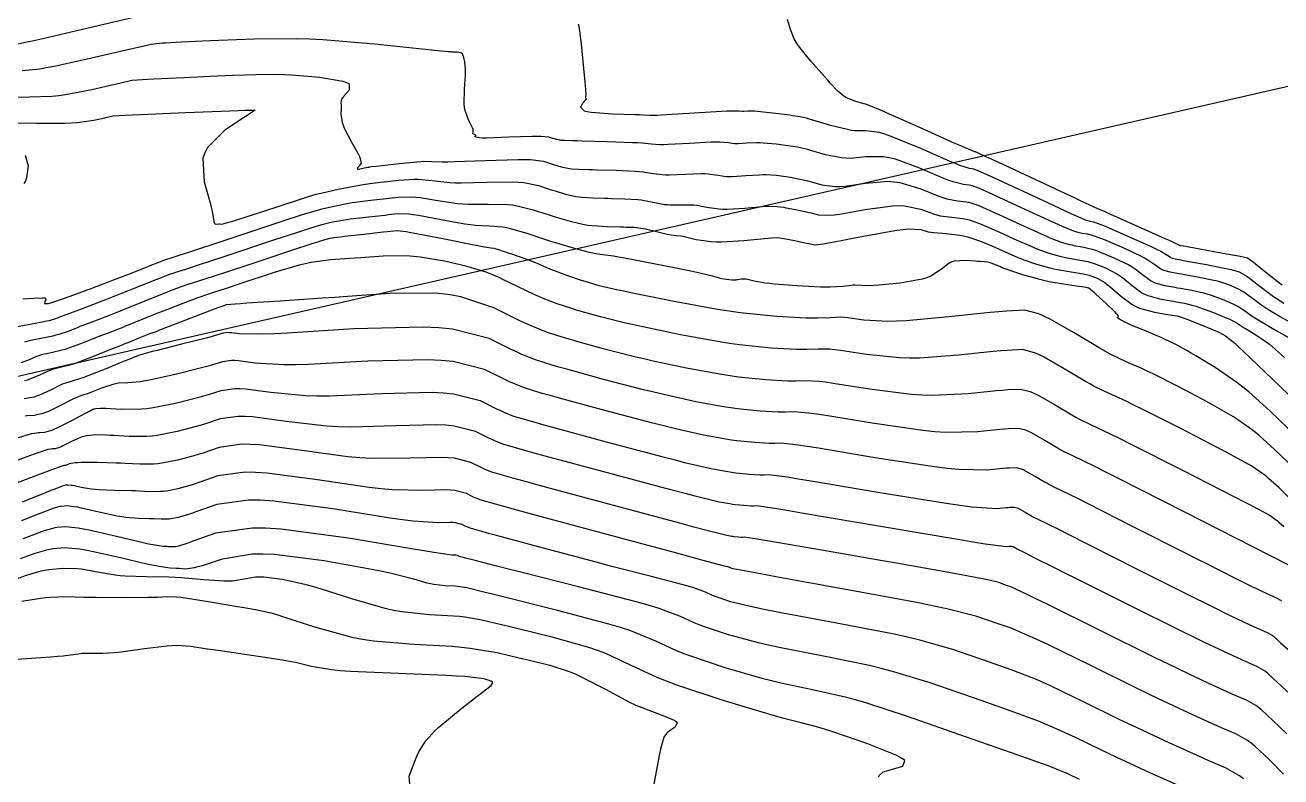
# Model space of a CAD drawing. Header units: metres. Extents: x 837476 to 838477, y 1189012 to 1191014.
# Drawn here: x 837728.9 to 837819.5, y 1190164.7 to 1190218.9 of the extents above; entities that cross this region are included whole.
import ezdxf

# ---------------------------------------------------------------- set-up
doc = ezdxf.new("R2010")
doc.units = ezdxf.units.M
doc.header["$LTSCALE"] = 0.3
for name, color, linetype in [('CORREDORVIA', 94, 'Continuous'), ('COTAS 10', 1, 'Continuous'), ('COTAS INT', 252, 'Continuous')]:
    doc.layers.add(name, color=color, linetype=linetype)

msp = doc.modelspace()

# ---------------------------------------------------------------- linework, layer by layer
at = {"layer": 'CORREDORVIA'}
msp.add_lwpolyline([(837910.676, 1191000.965), (838246.889, 1191005.3), (838347.391, 1190870.925), (838423.516, 1190628.699), (838450.215, 1190473.685), (838321.32, 1190375.615), (838242.09, 1190297.633), (838236.889, 1190068.622), (838166.593, 1189160.17), (837860.483, 1189307.124), (837593.191, 1189234.399), (837744.487, 1189686.609), (837700.859, 1189887.9), (837671.347, 1190075.087), (837676.273, 1190181.696), (837885.383, 1190229.429), (837983.184, 1190344.12), (837817.554, 1190502.187), (837798.033, 1190660.17), (837963.574, 1190795.982)], close=True, dxfattribs=at)
at = {"layer": 'COTAS 10'}
for points in [[(837727.836, 1190211.871), (837729.76, 1190211.845), (837731.785, 1190211.842), (837732.252, 1190211.86), (837732.679, 1190211.887), (837733.886, 1190212.054), (837734.671, 1190212.237), (837734.833, 1190212.274), (837734.97, 1190212.305), (837735.263, 1190212.369), (837736.148, 1190212.422), (837736.658, 1190212.446), (837737.283, 1190212.474), (837740.499, 1190212.611), (837743.681, 1190212.737), (837744.284, 1190212.758), (837744.767, 1190212.774), (837745.512, 1190212.783), (837745.151, 1190212.545), (837744.938, 1190212.405), (837744.676, 1190212.232), (837743.322, 1190211.341), (837742.077, 1190210.099), (837741.884, 1190209.706), (837741.757, 1190209.292), (837741.846, 1190207.615), (837742.266, 1190206.095), (837742.347, 1190205.779), (837742.412, 1190205.508), (837742.521, 1190204.909), (837742.562, 1190204.671), (837742.584, 1190204.628), (837742.611, 1190204.595), (837742.748, 1190204.559), (837742.904, 1190204.578), (837742.944, 1190204.581), (837742.982, 1190204.581), (837743.104, 1190204.573), (837743.627, 1190204.701), (837743.916, 1190204.789), (837744.269, 1190204.898), (837746.069, 1190205.481), (837748.631, 1190206.327), (837749.359, 1190206.567), (837749.912, 1190206.719), (837750.131, 1190206.771), (837750.379, 1190206.829), (837751.511, 1190207.075), (837752.661, 1190207.307), (837752.92, 1190207.355), (837753.152, 1190207.397), (837753.776, 1190207.491), (837754.373, 1190207.557), (837754.589, 1190207.581), (837754.827, 1190207.608), (837755.87, 1190207.726), (837756.988, 1190207.8), (837757.274, 1190207.799), (837757.55, 1190207.789), (837758.461, 1190207.677), (837759.552, 1190207.557), (837759.942, 1190207.542), (837760.369, 1190207.536), (837762.23, 1190207.581), (837764.081, 1190207.606), (837764.503, 1190207.587), (837764.885, 1190207.556), (837765.938, 1190207.352), (837766.722, 1190207.089), (837766.936, 1190207.021), (837767.147, 1190206.956), (837767.896, 1190206.736), (837768.646, 1190206.568), (837768.858, 1190206.534), (837769.072, 1190206.506), (837769.862, 1190206.451), (837770.705, 1190206.431), (837770.952, 1190206.425), (837771.206, 1190206.418), (837772.171, 1190206.391), (837773.113, 1190206.333), (837773.352, 1190206.307), (837773.581, 1190206.276), (837774.33, 1190206.126), (837775.032, 1190205.991), (837775.232, 1190205.97), (837775.435, 1190205.956), (837776.186, 1190205.963), (837776.944, 1190205.967), (837777.151, 1190205.951), (837777.356, 1190205.928), (837778.085, 1190205.783), (837778.942, 1190205.656), (837779.227, 1190205.645), (837779.533, 1190205.644), (837780.814, 1190205.724), (837782.034, 1190205.831), (837782.302, 1190205.848), (837782.54, 1190205.858), (837783.148, 1190205.845), (837783.62, 1190205.775), (837783.772, 1190205.749), (837783.934, 1190205.721), (837784.593, 1190205.595), (837785.263, 1190205.452), (837785.431, 1190205.413), (837785.591, 1190205.374), (837786.105, 1190205.236), (837786.908, 1190205.211), (837787.25, 1190205.243), (837787.645, 1190205.294), (837789.502, 1190205.618), (837791.453, 1190205.887), (837791.906, 1190205.902), (837792.321, 1190205.892), (837793.505, 1190205.64), (837794.419, 1190205.296), (837794.663, 1190205.228), (837794.904, 1190205.171), (837795.742, 1190205.063), (837796.544, 1190204.974), (837796.762, 1190204.931), (837796.978, 1190204.878), (837797.742, 1190204.618), (837798.579, 1190204.256), (837798.841, 1190204.14), (837799.116, 1190204.016), (837800.22, 1190203.509), (837801.329, 1190203.014), (837801.607, 1190202.898), (837801.874, 1190202.79), (837802.733, 1190202.478), (837803.514, 1190202.254), (837803.731, 1190202.202), (837803.949, 1190202.155), (837804.735, 1190202.021), (837805.535, 1190201.863), (837805.761, 1190201.8), (837805.988, 1190201.729), (837806.822, 1190201.406), (837807.629, 1190200.983), (837807.838, 1190200.849), (837808.042, 1190200.709), (837808.728, 1190200.143), (837809.427, 1190199.621), (837809.639, 1190199.509), (837809.858, 1190199.411), (837810.716, 1190199.172), (837811.545, 1190199.035), (837811.746, 1190199.001), (837811.935, 1190198.969), (837812.515, 1190198.867), (837813.14, 1190198.706), (837813.357, 1190198.637), (837813.594, 1190198.557), (837814.612, 1190198.18), (837815.569, 1190197.79), (837815.768, 1190197.703), (837815.939, 1190197.624), (837816.317, 1190197.412), (837816.629, 1190197.198), (837816.758, 1190197.117), (837816.905, 1190197.027), (837817.589, 1190196.626), (837818.405, 1190196.087), (837818.635, 1190195.91), (837818.867, 1190195.722), (837819.722, 1190194.944)], [(837728.898, 1190193.287), (837729.105, 1190193.338), (837729.306, 1190193.398), (837729.991, 1190193.689), (837730.628, 1190193.992), (837730.8, 1190194.058), (837730.97, 1190194.118), (837731.565, 1190194.27), (837732.265, 1190194.448), (837732.501, 1190194.524), (837732.754, 1190194.611), (837733.821, 1190195.021), (837734.837, 1190195.435), (837735.059, 1190195.524), (837735.255, 1190195.603), (837735.751, 1190195.795), (837736.148, 1190195.947), (837736.283, 1190196), (837736.429, 1190196.058), (837737.046, 1190196.308), (837738.008, 1190196.69), (837738.371, 1190196.831), (837738.777, 1190196.989), (837740.593, 1190197.685), (837742.276, 1190198.326), (837742.598, 1190198.449), (837742.857, 1190198.548), (837743.273, 1190198.706), (837743.285, 1190198.71), (837743.29, 1190198.711), (837743.295, 1190198.713), (837743.321, 1190198.721), (837743.441, 1190198.761), (837744.074, 1190198.817), (837744.45, 1190198.845), (837744.914, 1190198.878), (837747.314, 1190199.042), (837750.383, 1190199.249), (837751.268, 1190199.309), (837752.169, 1190199.37), (837755.552, 1190199.6), (837758.768, 1190199.583), (837759.565, 1190199.487), (837760.32, 1190199.353), (837762.707, 1190198.541), (837764.578, 1190197.624), (837765.008, 1190197.423), (837765.4, 1190197.246), (837766.499, 1190196.796), (837767.633, 1190196.435), (837768.047, 1190196.312), (837768.505, 1190196.18), (837770.52, 1190195.623), (837772.87, 1190195.023), (837773.539, 1190194.865), (837774.216, 1190194.709), (837776.728, 1190194.173), (837779.146, 1190193.733), (837779.764, 1190193.639), (837780.361, 1190193.557), (837782.33, 1190193.357), (837783.884, 1190193.272), (837784.218, 1190193.262), (837784.51, 1190193.257), (837785.219, 1190193.289), (837786.187, 1190193.239), (837786.643, 1190193.182), (837787.181, 1190193.107), (837789.8, 1190192.684), (837792.808, 1190192.301), (837793.59, 1190192.251), (837794.35, 1190192.227), (837796.912, 1190192.342), (837798.962, 1190192.56), (837799.4, 1190192.601), (837799.781, 1190192.632), (837800.687, 1190192.674), (837801.391, 1190192.492), (837801.645, 1190192.383), (837801.924, 1190192.249), (837803.144, 1190191.55), (837804.385, 1190190.803), (837804.677, 1190190.638), (837804.947, 1190190.491), (837805.737, 1190190.112), (837807.147, 1190189.448), (837807.807, 1190189.122), (837808.585, 1190188.733), (837812.371, 1190186.816), (837816.108, 1190184.902), (837816.855, 1190184.516), (837817.478, 1190184.192), (837818.687, 1190183.542), (837819.077, 1190183.275), (837819.184, 1190183.193), (837819.289, 1190183.107), (837819.665, 1190182.766)], [(837819.878, 1190167.806), (837818.884, 1190168.76), (837818.059, 1190169.535), (837817.847, 1190169.705), (837817.643, 1190169.855), (837816.97, 1190170.239), (837816.175, 1190170.579), (837815.895, 1190170.702), (837815.59, 1190170.839), (837814.269, 1190171.436), (837812.154, 1190172.441), (837811.347, 1190172.833), (837810.444, 1190173.275), (837806.385, 1190175.285), (837802.556, 1190177.182), (837801.798, 1190177.554), (837801.172, 1190177.859), (837800.002, 1190178.403), (837799.676, 1190178.517), (837799.118, 1190178.712), (837798.336, 1190178.904), (837797.978, 1190178.979), (837797.557, 1190179.062), (837795.523, 1190179.44), (837792.678, 1190179.946), (837791.745, 1190180.109), (837790.75, 1190180.283), (837786.636, 1190180.996), (837782.986, 1190181.622), (837782.283, 1190181.74), (837781.715, 1190181.835), (837780.777, 1190181.979), (837780.672, 1190181.975), (837780.628, 1190181.975), (837780.578, 1190181.977), (837780.347, 1190181.989), (837780.054, 1190182.019), (837779.965, 1190182.031), (837779.873, 1190182.045), (837779.513, 1190182.111), (837777.978, 1190182.504), (837777.146, 1190182.724), (837776.137, 1190182.993), (837771.02, 1190184.368), (837765.913, 1190185.75), (837764.909, 1190186.025), (837764.083, 1190186.251), (837762.584, 1190186.678), (837762.147, 1190186.857), (837761.991, 1190186.927), (837761.82, 1190187.007), (837761.076, 1190187.372), (837759.888, 1190187.678), (837759.437, 1190187.721), (837758.932, 1190187.746), (837756.67, 1190187.686), (837753.889, 1190187.662), (837753.058, 1190187.709), (837752.2, 1190187.78), (837748.882, 1190188.233), (837745.842, 1190188.638), (837745.161, 1190188.678), (837744.549, 1190188.687), (837742.915, 1190188.461), (837741.737, 1190188.06), (837741.412, 1190187.959), (837741.087, 1190187.861), (837739.918, 1190187.544), (837738.793, 1190187.324), (837738.495, 1190187.287), (837738.204, 1190187.261), (837737.204, 1190187.257), (837736.152, 1190187.313), (837735.828, 1190187.326), (837735.49, 1190187.337), (837734.151, 1190187.367), (837732.968, 1190187.367), (837732.729, 1190187.36), (837732.527, 1190187.349), (837732.117, 1190187.283), (837731.978, 1190187.213), (837731.948, 1190187.199), (837731.921, 1190187.188), (837731.853, 1190187.169), (837731.807, 1190187.165), (837731.794, 1190187.163), (837731.731, 1190187.154), (837730.796, 1190186.813), (837730.224, 1190186.602), (837729.516, 1190186.339), (837725.831, 1190184.968)], [(837790.465, 1190164.695), (837790.512, 1190164.797), (837790.564, 1190164.884), (837790.782, 1190165.064), (837791.149, 1190165.175), (837791.295, 1190165.218), (837791.459, 1190165.267), (837792.212, 1190165.489), (837792.345, 1190165.896), (837792.119, 1190166.061), (837791.779, 1190166.249), (837789.602, 1190167.12), (837787.101, 1190167.967), (837786.558, 1190168.141), (837786.078, 1190168.288), (837784.884, 1190168.6), (837783.539, 1190168.935), (837782.965, 1190169.098), (837782.303, 1190169.29), (837779.184, 1190170.236), (837775.924, 1190171.32), (837775.174, 1190171.6), (837774.489, 1190171.87), (837772.567, 1190172.772), (837770.797, 1190173.592), (837770.207, 1190173.811), (837769.576, 1190174.026), (837766.937, 1190174.776), (837764.383, 1190175.408), (837763.804, 1190175.549), (837763.282, 1190175.676), (837761.86, 1190176.012), (837760.639, 1190176.216), (837760.243, 1190176.26), (837759.821, 1190176.299), (837758.09, 1190176.393), (837756.09, 1190176.603), (837755.499, 1190176.714), (837754.891, 1190176.849), (837752.562, 1190177.528), (837750.304, 1190178.247), (837749.741, 1190178.407), (837749.205, 1190178.551), (837747.494, 1190178.928), (837746.135, 1190179.097), (837745.821, 1190179.109), (837745.533, 1190179.107), (837744.72, 1190178.973), (837743.888, 1190178.822), (837743.589, 1190178.809), (837743.26, 1190178.808), (837741.824, 1190178.908), (837740.195, 1190179.052), (837739.744, 1190179.079), (837739.294, 1190179.1), (837737.667, 1190179.131), (837736.159, 1190179.176), (837735.782, 1190179.206), (837735.424, 1190179.244), (837734.279, 1190179.446), (837733.254, 1190179.644), (837732.971, 1190179.679), (837732.69, 1190179.707), (837731.676, 1190179.736), (837730.653, 1190179.643), (837730.365, 1190179.593), (837730.076, 1190179.532), (837729.012, 1190179.227), (837727.958, 1190178.85)]]:
    msp.add_lwpolyline(points, dxfattribs=at)
at = {"layer": 'COTAS INT'}
for points in [[(837728.197, 1190217.512), (837729.056, 1190217.697), (837729.569, 1190217.814), (837730.201, 1190217.96), (837733.478, 1190218.725), (837736.782, 1190219.499)], [(837819.548, 1190200.154), (837819.375, 1190200.291), (837818.5, 1190200.988), (837817.626, 1190201.683), (837817.455, 1190201.817), (837817.313, 1190201.927), (837817.056, 1190202.114), (837816.645, 1190202.198), (837816.407, 1190202.244), (837816.116, 1190202.298), (837814.615, 1190202.574), (837813.121, 1190202.846), (837812.834, 1190202.898), (837812.602, 1190202.94), (837812.221, 1190203.009), (837812.199, 1190203.015), (837812.193, 1190203.018), (837812.188, 1190203.021), (837812.17, 1190203.034), (837811.712, 1190203.245), (837811.429, 1190203.372), (837811.079, 1190203.529), (837809.251, 1190204.346), (837807.424, 1190205.16), (837807.075, 1190205.315), (837806.793, 1190205.44), (837806.342, 1190205.639), (837806.333, 1190205.641), (837806.331, 1190205.641), (837806.328, 1190205.642), (837806.32, 1190205.644), (837805.642, 1190205.959), (837805.217, 1190206.156), (837804.69, 1190206.402), (837799.168, 1190208.972), (837798.637, 1190209.219), (837798.208, 1190209.419), (837797.504, 1190209.745), (837797.462, 1190209.759), (837797.45, 1190209.762), (837797.439, 1190209.765), (837797.395, 1190209.769), (837796.767, 1190210.036), (837796.386, 1190210.203), (837795.916, 1190210.411), (837793.473, 1190211.501), (837791.029, 1190212.588), (837790.559, 1190212.795), (837790.178, 1190212.961), (837789.549, 1190213.218), (837789.4, 1190213.245), (837789.322, 1190213.264), (837789.228, 1190213.289), (837788.757, 1190213.424), (837788.216, 1190213.641), (837788.079, 1190213.717), (837787.946, 1190213.8), (837787.512, 1190214.161), (837786.973, 1190214.737), (837786.775, 1190214.957), (837786.555, 1190215.203), (837785.587, 1190216.307), (837784.688, 1190217.432), (837784.512, 1190217.691), (837784.368, 1190217.928), (837784.114, 1190218.592), (837783.893, 1190219.321)], [(837768.791, 1190219.001), (837768.847, 1190218.835), (837768.928, 1190218.33), (837768.958, 1190218.079), (837768.992, 1190217.78), (837769.141, 1190216.3), (837769.276, 1190214.832), (837769.301, 1190214.54), (837769.32, 1190214.299), (837769.344, 1190213.843), (837769.338, 1190213.732), (837769.339, 1190213.708), (837769.34, 1190213.687), (837769.353, 1190213.637), (837769.367, 1190213.61), (837769.371, 1190213.6), (837769.372, 1190213.588), (837769.371, 1190213.582), (837769.371, 1190213.581), (837769.372, 1190213.58), (837769.377, 1190213.577), (837769.368, 1190213.561), (837769.359, 1190213.551), (837769.348, 1190213.54), (837769.285, 1190213.478), (837769.188, 1190213.357), (837769.155, 1190213.308), (837769.12, 1190213.251), (837768.972, 1190212.989), (837769.227, 1190212.73), (837769.446, 1190212.676), (837769.729, 1190212.63), (837771.287, 1190212.524), (837772.899, 1190212.473), (837773.216, 1190212.461), (837773.477, 1190212.45), (837773.951, 1190212.416), (837774.509, 1190212.425), (837774.822, 1190212.441), (837775.205, 1190212.462), (837777.16, 1190212.588), (837779.125, 1190212.71), (837779.514, 1190212.73), (837779.835, 1190212.744), (837780.433, 1190212.742), (837780.62, 1190212.714), (837780.682, 1190212.711), (837780.749, 1190212.711), (837781.03, 1190212.729), (837781.524, 1190212.724), (837781.726, 1190212.709), (837781.956, 1190212.689), (837783.023, 1190212.569), (837784.059, 1190212.436), (837784.27, 1190212.408), (837784.448, 1190212.384), (837784.818, 1190212.328), (837785.233, 1190212.218), (837785.439, 1190212.159), (837785.685, 1190212.088), (837786.904, 1190211.729), (837788.208, 1190211.4), (837788.507, 1190211.347), (837788.779, 1190211.311), (837789.537, 1190211.318), (837790.497, 1190211.192), (837790.896, 1190211.072), (837791.352, 1190210.914), (837793.481, 1190210.036), (837795.542, 1190209.133), (837795.955, 1190208.959), (837796.301, 1190208.82), (837796.982, 1190208.593), (837797.215, 1190208.567), (837797.278, 1190208.554), (837797.341, 1190208.539), (837797.563, 1190208.463), (837798.3, 1190208.128), (837798.688, 1190207.949), (837799.155, 1190207.733), (837801.504, 1190206.641), (837803.85, 1190205.555), (837804.315, 1190205.342), (837804.7, 1190205.167), (837805.423, 1190204.853), (837805.625, 1190204.795), (837805.681, 1190204.781), (837805.737, 1190204.769), (837805.94, 1190204.735), (837806.479, 1190204.546), (837806.746, 1190204.436), (837807.065, 1190204.302), (837808.644, 1190203.611), (837810.217, 1190202.893), (837810.532, 1190202.741), (837810.795, 1190202.611), (837811.309, 1190202.311), (837811.497, 1190202.171), (837811.554, 1190202.141), (837811.613, 1190202.114), (837811.844, 1190202.05), (837812.338, 1190201.964), (837812.562, 1190201.924), (837812.825, 1190201.877), (837814.09, 1190201.647), (837815.372, 1190201.4), (837815.645, 1190201.342), (837815.882, 1190201.288), (837816.445, 1190201.13), (837816.877, 1190200.893), (837817.033, 1190200.789), (837817.205, 1190200.668), (837817.954, 1190200.094), (837818.737, 1190199.49), (837818.929, 1190199.35), (837819.11, 1190199.222), (837819.678, 1190198.858)], [(837820.195, 1190197.449), (837819.401, 1190197.873), (837818.53, 1190198.401), (837818.31, 1190198.545), (837818.098, 1190198.689), (837817.409, 1190199.2), (837816.783, 1190199.653), (837816.611, 1190199.76), (837816.441, 1190199.859), (837815.834, 1190200.147), (837815.12, 1190200.378), (837814.882, 1190200.44), (837814.628, 1190200.502), (837813.565, 1190200.72), (837812.528, 1190200.907), (837812.29, 1190200.95), (837812.074, 1190200.988), (837811.468, 1190201.091), (837811.028, 1190201.213), (837810.916, 1190201.264), (837810.807, 1190201.321), (837810.449, 1190201.588), (837809.877, 1190201.977), (837809.634, 1190202.111), (837809.354, 1190202.256), (837808.036, 1190202.876), (837806.706, 1190203.445), (837806.418, 1190203.558), (837806.164, 1190203.651), (837805.539, 1190203.83), (837805.141, 1190203.898), (837805.031, 1190203.922), (837804.921, 1190203.948), (837804.526, 1190204.061), (837803.758, 1190204.375), (837803.412, 1190204.527), (837803.009, 1190204.708), (837801.076, 1190205.597), (837799.142, 1190206.494), (837798.739, 1190206.68), (837798.393, 1190206.838), (837797.623, 1190207.182), (837797.22, 1190207.319), (837797.106, 1190207.346), (837796.991, 1190207.37), (837796.569, 1190207.416), (837795.835, 1190207.603), (837795.525, 1190207.716), (837795.168, 1190207.854), (837793.489, 1190208.57), (837791.675, 1190209.24), (837791.233, 1190209.349), (837790.816, 1190209.424), (837789.526, 1190209.418), (837788.401, 1190209.305), (837788.088, 1190209.313), (837787.774, 1190209.337), (837786.638, 1190209.565), (837785.654, 1190209.85), (837785.436, 1190209.91), (837785.243, 1190209.962), (837784.743, 1190210.084), (837784.277, 1190210.163), (837784.104, 1190210.189), (837783.913, 1190210.216), (837783.065, 1190210.327), (837782.151, 1190210.412), (837781.918, 1190210.422), (837781.694, 1190210.426), (837780.958, 1190210.394), (837780.344, 1190210.355), (837780.197, 1190210.356), (837780.061, 1190210.361), (837779.65, 1190210.422), (837779.009, 1190210.472), (837778.726, 1190210.47), (837778.398, 1190210.462), (837776.835, 1190210.379), (837775.281, 1190210.294), (837774.959, 1190210.284), (837774.683, 1190210.28), (837774.077, 1190210.319), (837773.407, 1190210.395), (837773.09, 1190210.414), (837772.717, 1190210.434), (837770.897, 1190210.499), (837769.091, 1190210.551), (837768.727, 1190210.561), (837768.421, 1190210.569), (837767.807, 1190210.586), (837767.58, 1190210.602), (837767.519, 1190210.61), (837767.458, 1190210.619), (837767.243, 1190210.668), (837767.028, 1190210.731), (837766.967, 1190210.749), (837766.906, 1190210.769), (837766.681, 1190210.844), (837766.1, 1190210.89), (837765.815, 1190210.89), (837765.475, 1190210.886), (837763.799, 1190210.825), (837762.191, 1190210.772), (837761.894, 1190210.771), (837761.662, 1190210.777), (837761.362, 1190210.849), (837761.431, 1190210.946), (837761.432, 1190210.967), (837761.425, 1190210.985), (837761.335, 1190211.031), (837761.235, 1190211.079), (837761.221, 1190211.098), (837761.213, 1190211.12), (837761.236, 1190211.222), (837761.222, 1190211.427), (837761.191, 1190211.513), (837761.149, 1190211.613), (837760.899, 1190212.08), (837760.657, 1190212.755), (837760.62, 1190212.985), (837760.597, 1190213.234), (837760.619, 1190214.289), (837760.686, 1190215.31), (837760.691, 1190215.537), (837760.69, 1190215.74), (837760.637, 1190216.272), (837760.553, 1190216.588), (837760.533, 1190216.654), (837760.515, 1190216.71), (837760.46, 1190216.839), (837760.395, 1190216.898), (837760.369, 1190216.911), (837760.341, 1190216.922), (837760.212, 1190216.951), (837760.069, 1190216.966), (837759.995, 1190216.97), (837759.872, 1190216.97), (837759.731, 1190216.971), (837759.684, 1190216.973), (837759.633, 1190216.976), (837759.42, 1190216.996), (837758.463, 1190217.096), (837757.312, 1190217.215), (837754.114, 1190217.546), (837750.401, 1190217.848), (837749.446, 1190217.895), (837748.523, 1190217.926), (837745.451, 1190217.906), (837742.899, 1190217.796), (837742.304, 1190217.771), (837741.756, 1190217.748), (837740.18, 1190217.681), (837739.08, 1190217.624), (837738.833, 1190217.605), (837738.611, 1190217.587), (837738.017, 1190217.51), (837737.08, 1190217.306), (837736.641, 1190217.206), (837736.125, 1190217.087), (837733.614, 1190216.501), (837731.027, 1190215.936), (837730.463, 1190215.829), (837729.966, 1190215.745), (837728.718, 1190215.623)], [(837727.826, 1190213.727), (837729.239, 1190213.734), (837730.875, 1190213.793), (837731.358, 1190213.845), (837731.853, 1190213.911), (837733.75, 1190214.277), (837735.398, 1190214.662), (837735.737, 1190214.74), (837736.025, 1190214.806), (837736.64, 1190214.94), (837737.385, 1190215.004), (837737.755, 1190215.026), (837738.195, 1190215.049), (837740.376, 1190215.148), (837742.781, 1190215.247), (837743.362, 1190215.272), (837743.907, 1190215.294), (837745.571, 1190215.365), (837747.145, 1190215.371), (837747.634, 1190215.352), (837748.145, 1190215.325), (837750.181, 1190215.155), (837751.835, 1190214.874), (837752.105, 1190214.777), (837752.293, 1190214.671), (837752.297, 1190214.219), (837751.881, 1190213.774), (837751.806, 1190213.672), (837751.748, 1190213.58), (837751.683, 1190213.328), (837751.712, 1190213.083), (837751.714, 1190212.996), (837751.714, 1190212.901), (837751.689, 1190212.489), (837751.779, 1190211.904), (837751.851, 1190211.7), (837751.943, 1190211.478), (837752.445, 1190210.524), (837752.94, 1190209.632), (837753.028, 1190209.45), (837753.094, 1190209.295), (837753.157, 1190208.966), (837753.069, 1190208.824), (837753.041, 1190208.786), (837753.012, 1190208.75), (837752.892, 1190208.624), (837752.873, 1190208.545), (837752.907, 1190208.538), (837752.959, 1190208.538), (837753.288, 1190208.588), (837753.652, 1190208.664), (837753.726, 1190208.679), (837753.788, 1190208.691), (837753.913, 1190208.713), (837754.248, 1190208.751), (837754.68, 1190208.8), (837755.905, 1190208.939), (837757.18, 1190209.065), (837757.45, 1190209.083), (837757.683, 1190209.095), (837758.224, 1190209.078), (837759.009, 1190209.053), (837759.396, 1190209.059), (837759.857, 1190209.071), (837762.134, 1190209.162), (837764.452, 1190209.231), (837764.939, 1190209.228), (837765.358, 1190209.217), (837766.309, 1190209.098), (837766.814, 1190208.929), (837766.951, 1190208.885), (837767.087, 1190208.843), (837767.569, 1190208.702), (837768.052, 1190208.594), (837768.188, 1190208.572), (837768.326, 1190208.554), (837768.835, 1190208.519), (837769.563, 1190208.5), (837769.84, 1190208.493), (837770.149, 1190208.484), (837771.534, 1190208.445), (837772.915, 1190208.383), (837773.221, 1190208.361), (837773.494, 1190208.335), (837774.203, 1190208.222), (837774.858, 1190208.136), (837775.096, 1190208.127), (837775.358, 1190208.125), (837776.511, 1190208.171), (837777.671, 1190208.215), (837777.938, 1190208.211), (837778.182, 1190208.2), (837778.868, 1190208.102), (837779.501, 1190208.009), (837779.712, 1190208), (837779.939, 1190207.999), (837780.886, 1190208.059), (837781.864, 1190208.129), (837782.11, 1190208.135), (837782.345, 1190208.135), (837783.106, 1190208.086), (837783.766, 1190207.995), (837783.938, 1190207.969), (837784.105, 1190207.942), (837784.668, 1190207.839), (837785.253, 1190207.707), (837785.434, 1190207.662), (837785.622, 1190207.612), (837786.371, 1190207.4), (837787.341, 1190207.274), (837787.669, 1190207.278), (837788.023, 1190207.299), (837789.514, 1190207.518), (837791.134, 1190207.655), (837791.569, 1190207.625), (837791.998, 1190207.566), (837793.497, 1190207.105), (837794.793, 1190206.575), (837795.094, 1190206.472), (837795.37, 1190206.387), (837796.156, 1190206.239), (837796.768, 1190206.172), (837796.934, 1190206.138), (837797.099, 1190206.098), (837797.682, 1190205.9), (837798.486, 1190205.547), (837798.79, 1190205.41), (837799.129, 1190205.255), (837800.648, 1190204.553), (837802.169, 1190203.861), (837802.51, 1190203.712), (837802.816, 1190203.583), (837803.63, 1190203.27), (837804.218, 1190203.101), (837804.381, 1190203.062), (837804.545, 1190203.026), (837805.137, 1190202.925), (837805.85, 1190202.757), (837806.089, 1190202.679), (837806.347, 1190202.587), (837807.429, 1190202.141), (837808.491, 1190201.619), (837808.736, 1190201.48), (837808.96, 1190201.343), (837809.589, 1190200.866), (837810.117, 1190200.471), (837810.277, 1190200.386), (837810.443, 1190200.312), (837811.092, 1190200.131), (837811.809, 1190200.011), (837812.018, 1190199.975), (837812.232, 1190199.938), (837813.04, 1190199.794), (837813.884, 1190199.604), (837814.12, 1190199.539), (837814.357, 1190199.468), (837815.223, 1190199.163), (837816.005, 1190198.824), (837816.19, 1190198.731), (837816.361, 1190198.638), (837816.863, 1190198.306), (837817.46, 1190197.888), (837817.691, 1190197.741), (837817.95, 1190197.581), (837819.123, 1190196.888), (837820.225, 1190196.261)], [(837728.928, 1190209.538), (837729.163, 1190208.764), (837729.041, 1190207.901), (837728.952, 1190207.695), (837728.839, 1190207.504)], [(837728.76, 1190199.177), (837729.538, 1190199.223), (837730.162, 1190199.253), (837730.275, 1190199.249), (837730.361, 1190199.239), (837730.455, 1190199.159), (837730.389, 1190199.04), (837730.376, 1190199.006), (837730.364, 1190198.972), (837730.336, 1190198.843), (837730.61, 1190198.842), (837730.788, 1190198.889), (837731.011, 1190198.955), (837732.186, 1190199.364), (837733.404, 1190199.815), (837733.654, 1190199.908), (837733.867, 1190199.988), (837734.319, 1190200.161), (837734.752, 1190200.332), (837734.953, 1190200.41), (837735.189, 1190200.501), (837736.333, 1190200.943), (837737.494, 1190201.392), (837737.74, 1190201.488), (837737.954, 1190201.572), (837738.456, 1190201.773), (837738.708, 1190201.876), (837738.763, 1190201.898), (837738.813, 1190201.917), (837738.942, 1190201.962), (837739.684, 1190202.205), (837740.12, 1190202.348), (837740.655, 1190202.525), (837743.421, 1190203.437), (837747.538, 1190204.796), (837748.926, 1190205.254), (837749.834, 1190205.531), (837750.091, 1190205.601), (837750.35, 1190205.669), (837751.303, 1190205.89), (837752.251, 1190206.072), (837752.505, 1190206.114), (837752.757, 1190206.154), (837753.638, 1190206.269), (837754.498, 1190206.363), (837754.736, 1190206.389), (837754.974, 1190206.416), (837755.834, 1190206.513), (837756.796, 1190206.536), (837757.099, 1190206.516), (837757.417, 1190206.484), (837758.697, 1190206.275), (837760.095, 1190206.06), (837760.487, 1190206.025), (837760.882, 1190206.001), (837762.325, 1190206), (837763.71, 1190205.981), (837764.067, 1190205.945), (837764.412, 1190205.895), (837765.566, 1190205.606), (837766.631, 1190205.249), (837766.92, 1190205.157), (837767.206, 1190205.068), (837768.222, 1190204.771), (837769.239, 1190204.542), (837769.527, 1190204.496), (837769.818, 1190204.458), (837770.89, 1190204.384), (837771.847, 1190204.362), (837772.065, 1190204.357), (837772.263, 1190204.352), (837772.807, 1190204.337), (837773.311, 1190204.283), (837773.483, 1190204.253), (837773.668, 1190204.216), (837774.456, 1190204.029), (837775.207, 1190203.847), (837775.369, 1190203.813), (837775.511, 1190203.787), (837775.861, 1190203.754), (837776.217, 1190203.719), (837776.363, 1190203.691), (837776.53, 1190203.656), (837777.303, 1190203.463), (837778.382, 1190203.304), (837778.742, 1190203.289), (837779.128, 1190203.288), (837780.742, 1190203.389), (837782.204, 1190203.534), (837782.494, 1190203.56), (837782.735, 1190203.581), (837783.19, 1190203.603), (837783.474, 1190203.555), (837783.606, 1190203.53), (837783.762, 1190203.5), (837784.518, 1190203.35), (837785.274, 1190203.197), (837785.429, 1190203.164), (837785.56, 1190203.136), (837785.839, 1190203.071), (837786.475, 1190203.148), (837786.832, 1190203.209), (837787.267, 1190203.288), (837789.491, 1190203.718), (837791.772, 1190204.119), (837792.243, 1190204.179), (837792.644, 1190204.218), (837793.514, 1190204.175), (837794.045, 1190204.017), (837794.233, 1190203.984), (837794.438, 1190203.955), (837795.329, 1190203.886), (837796.321, 1190203.777), (837796.59, 1190203.723), (837796.857, 1190203.658), (837797.801, 1190203.337), (837798.672, 1190202.966), (837798.892, 1190202.87), (837799.103, 1190202.777), (837799.792, 1190202.465), (837800.488, 1190202.167), (837800.705, 1190202.083), (837800.932, 1190201.998), (837801.837, 1190201.687), (837802.811, 1190201.407), (837803.082, 1190201.342), (837803.352, 1190201.283), (837804.334, 1190201.116), (837805.221, 1190200.968), (837805.432, 1190200.921), (837805.629, 1190200.872), (837806.215, 1190200.671), (837806.766, 1190200.346), (837806.941, 1190200.219), (837807.125, 1190200.075), (837807.868, 1190199.42), (837808.737, 1190198.771), (837809, 1190198.632), (837809.273, 1190198.51), (837810.34, 1190198.213), (837811.281, 1190198.059), (837811.475, 1190198.027), (837811.639, 1190198), (837811.989, 1190197.94), (837812.333, 1190197.833), (837812.492, 1190197.776), (837812.68, 1190197.707), (837813.59, 1190197.357), (837814.542, 1190196.968), (837814.756, 1190196.874), (837814.949, 1190196.786), (837815.464, 1190196.518), (837816.129, 1190195.974), (837816.416, 1190195.712), (837816.747, 1190195.402), (837818.316, 1190193.883), (837819.985, 1190192.291)], [(837819.988, 1190189.83), (837818.653, 1190191.104), (837817.146, 1190192.474), (837816.722, 1190192.819), (837816.295, 1190193.15), (837814.727, 1190194.222), (837813.317, 1190195.074), (837812.99, 1190195.266), (837812.69, 1190195.44), (837811.834, 1190195.909), (837811.078, 1190196.272), (837810.841, 1190196.379), (837810.592, 1190196.488), (837809.592, 1190196.907), (837808.675, 1190197.288), (837808.478, 1190197.375), (837808.305, 1190197.453), (837807.888, 1190197.667), (837807.711, 1190197.792), (837807.69, 1190197.814), (837807.68, 1190197.831), (837807.746, 1190197.848), (837807.697, 1190197.989), (837807.615, 1190198.085), (837807.503, 1190198.205), (837806.854, 1190198.842), (837806.15, 1190199.495), (837806.005, 1190199.624), (837805.88, 1190199.732), (837805.608, 1190199.936), (837805.27, 1190200.014), (837805.104, 1190200.043), (837804.906, 1190200.074), (837803.932, 1190200.211), (837802.756, 1190200.411), (837802.432, 1190200.482), (837802.107, 1190200.56), (837800.94, 1190200.895), (837799.99, 1190201.206), (837799.802, 1190201.268), (837799.648, 1190201.32), (837799.364, 1190201.421), (837799.239, 1190201.475), (837799.185, 1190201.498), (837799.123, 1190201.525), (837798.828, 1190201.649), (837798.503, 1190201.768), (837798.421, 1190201.791), (837798.342, 1190201.81), (837798.09, 1190201.844), (837797.738, 1190201.863), (837797.597, 1190201.873), (837797.437, 1190201.885), (837796.704, 1190201.945), (837795.921, 1190201.892), (837795.729, 1190201.833), (837795.548, 1190201.754), (837794.988, 1190201.309), (837794.235, 1190200.809), (837793.933, 1190200.696), (837793.591, 1190200.593), (837792.018, 1190200.313), (837790.469, 1190200.157), (837790.141, 1190200.133), (837789.858, 1190200.117), (837789.2, 1190200.128), (837788.773, 1190200.158), (837788.634, 1190200.155), (837788.487, 1190200.147), (837787.884, 1190200.075), (837786.978, 1190200.016), (837786.64, 1190200.016), (837786.264, 1190200.023), (837784.593, 1190200.106), (837782.949, 1190200.238), (837782.591, 1190200.276), (837782.274, 1190200.314), (837781.48, 1190200.458), (837781.019, 1190200.567), (837780.913, 1190200.584), (837780.816, 1190200.594), (837780.543, 1190200.584), (837780.311, 1190200.545), (837780.24, 1190200.538), (837780.165, 1190200.532), (837779.871, 1190200.524), (837779.467, 1190200.568), (837779.323, 1190200.595), (837779.166, 1190200.629), (837778.482, 1190200.804), (837777.363, 1190201.074), (837776.93, 1190201.168), (837776.445, 1190201.27), (837774.249, 1190201.709), (837772.14, 1190202.106), (837771.709, 1190202.182), (837771.345, 1190202.244), (837770.582, 1190202.347), (837770.069, 1190202.421), (837769.863, 1190202.466), (837769.628, 1190202.521), (837768.548, 1190202.805), (837767.266, 1190203.181), (837766.904, 1190203.293), (837766.539, 1190203.409), (837765.195, 1190203.86), (837763.94, 1190204.235), (837763.631, 1190204.303), (837763.338, 1190204.356), (837762.421, 1190204.419), (837761.394, 1190204.466), (837761.033, 1190204.508), (837760.638, 1190204.564), (837758.934, 1190204.874), (837757.284, 1190205.179), (837756.923, 1190205.232), (837756.604, 1190205.271), (837755.798, 1190205.3), (837755.121, 1190205.224), (837754.883, 1190205.198), (837754.623, 1190205.169), (837753.5, 1190205.046), (837752.361, 1190204.91), (837752.091, 1190204.873), (837751.84, 1190204.836), (837751.096, 1190204.705), (837750.321, 1190204.509), (837750.051, 1190204.431), (837749.756, 1190204.343), (837748.493, 1190203.941), (837746.847, 1190203.397), (837743.396, 1190202.258), (837741.275, 1190201.56), (837740.847, 1190201.419), (837740.488, 1190201.302), (837739.764, 1190201.069), (837739.515, 1190200.991), (837739.455, 1190200.971), (837739.399, 1190200.951), (837739.228, 1190200.887), (837738.977, 1190200.786), (837738.87, 1190200.744), (837738.747, 1190200.696), (837738.166, 1190200.472), (837737.407, 1190200.174), (837737.171, 1190200.08), (837736.924, 1190199.981), (837735.937, 1190199.581), (837734.85, 1190199.145), (837734.538, 1190199.024), (837734.223, 1190198.902), (837733.047, 1190198.46), (837732.02, 1190198.079), (837731.799, 1190197.996), (837731.605, 1190197.923), (837731.132, 1190197.739), (837730.672, 1190197.602), (837730.486, 1190197.558), (837730.276, 1190197.512), (837729.304, 1190197.326), (837728.363, 1190197.149)], [(837819.991, 1190187.37), (837818.99, 1190188.324), (837817.861, 1190189.352), (837817.543, 1190189.61), (837817.222, 1190189.858), (837816.047, 1190190.662), (837814.704, 1190191.447), (837814.278, 1190191.683), (837813.829, 1190191.927), (837812.013, 1190192.878), (837810.247, 1190193.759), (837809.83, 1190193.96), (837809.443, 1190194.142), (837808.307, 1190194.642), (837807.163, 1190195.191), (837806.772, 1190195.403), (837806.349, 1190195.642), (837804.552, 1190196.723), (837802.785, 1190197.735), (837802.381, 1190197.93), (837802.014, 1190198.088), (837800.995, 1190198.351), (837799.683, 1190198.291), (837799.131, 1190198.245), (837798.497, 1190198.187), (837795.528, 1190197.87), (837792.458, 1190197.593), (837791.76, 1190197.559), (837791.129, 1190197.544), (837789.4, 1190197.646), (837788.242, 1190197.808), (837787.971, 1190197.831), (837787.721, 1190197.844), (837786.995, 1190197.813), (837786.045, 1190197.771), (837785.654, 1190197.777), (837785.206, 1190197.79), (837783.124, 1190197.904), (837780.484, 1190198.172), (837779.684, 1190198.282), (837778.855, 1190198.409), (837775.614, 1190198.997), (837772.712, 1190199.591), (837772.097, 1190199.721), (837771.564, 1190199.836), (837770.32, 1190200.125), (837769.542, 1190200.352), (837769.302, 1190200.427), (837769.053, 1190200.508), (837768.065, 1190200.844), (837767.157, 1190201.172), (837766.958, 1190201.248), (837766.781, 1190201.317), (837766.331, 1190201.512), (837765.971, 1190201.677), (837765.851, 1190201.726), (837765.723, 1190201.778), (837765.186, 1190201.98), (837764.577, 1190202.197), (837764.403, 1190202.258), (837764.227, 1190202.321), (837763.573, 1190202.55), (837763.005, 1190202.735), (837762.882, 1190202.77), (837762.775, 1190202.798), (837762.517, 1190202.837), (837761.907, 1190202.93), (837761.579, 1190202.991), (837761.181, 1190203.068), (837759.171, 1190203.472), (837757.151, 1190203.873), (837756.748, 1190203.948), (837756.412, 1190204.007), (837755.763, 1190204.086), (837755.268, 1190204.032), (837755.03, 1190204.006), (837754.747, 1190203.975), (837753.362, 1190203.824), (837751.966, 1190203.667), (837751.677, 1190203.632), (837751.43, 1190203.601), (837750.888, 1190203.52), (837750.292, 1190203.349), (837750.011, 1190203.261), (837749.679, 1190203.156), (837748.06, 1190202.627), (837746.155, 1190201.998), (837745.138, 1190201.663), (837743.371, 1190201.079), (837741.895, 1190200.595), (837741.574, 1190200.49), (837741.291, 1190200.399), (837740.585, 1190200.176), (837739.842, 1190199.912), (837739.535, 1190199.794), (837739.185, 1190199.657), (837737.556, 1190199.001), (837735.839, 1190198.306), (837735.432, 1190198.144), (837735.056, 1190197.996), (837733.948, 1190197.572), (837733.098, 1190197.254), (837732.885, 1190197.172), (837732.682, 1190197.094), (837732.028, 1190196.833), (837731.366, 1190196.605), (837731.158, 1190196.547), (837730.939, 1190196.491), (837730.058, 1190196.307), (837729.232, 1190196.139), (837729.048, 1190196.092), (837728.884, 1190196.046)], [(837819.994, 1190184.909), (837819.327, 1190185.545), (837818.575, 1190186.229), (837818.363, 1190186.402), (837818.15, 1190186.567), (837817.367, 1190187.102), (837816.091, 1190187.819), (837815.567, 1190188.099), (837814.969, 1190188.414), (837812.192, 1190189.847), (837809.416, 1190191.246), (837808.818, 1190191.541), (837808.295, 1190191.795), (837807.022, 1190192.377), (837806.055, 1190192.841), (837805.724, 1190193.021), (837805.367, 1190193.222), (837803.848, 1190194.137), (837802.355, 1190194.992), (837802.013, 1190195.157), (837801.702, 1190195.29), (837800.841, 1190195.513), (837799.732, 1190195.462), (837799.265, 1190195.423), (837798.73, 1190195.373), (837796.22, 1190195.106), (837793.404, 1190194.91), (837792.675, 1190194.905), (837791.968, 1190194.923), (837789.6, 1190195.165), (837787.711, 1190195.458), (837787.307, 1190195.507), (837786.954, 1190195.541), (837786.107, 1190195.551), (837785.278, 1190195.514), (837784.936, 1190195.519), (837784.545, 1190195.531), (837782.727, 1190195.631), (837780.422, 1190195.864), (837779.724, 1190195.961), (837779.001, 1190196.071), (837776.171, 1190196.585), (837773.464, 1190197.15), (837772.818, 1190197.293), (837772.217, 1190197.43), (837770.42, 1190197.874), (837769.023, 1190198.266), (837768.675, 1190198.37), (837768.343, 1190198.471), (837767.282, 1190198.82), (837766.274, 1190199.211), (837765.976, 1190199.339), (837765.668, 1190199.476), (837764.489, 1190200.042), (837763.381, 1190200.583), (837763.12, 1190200.704), (837762.878, 1190200.813), (837762.167, 1190201.104), (837761.351, 1190201.352), (837761.043, 1190201.434), (837760.699, 1190201.522), (837759.162, 1190201.889), (837757.407, 1190202.192), (837756.927, 1190202.239), (837756.449, 1190202.27), (837754.743, 1190202.252), (837753.134, 1190202.137), (837752.718, 1190202.108), (837752.314, 1190202.08), (837750.96, 1190201.987), (837749.563, 1190201.795), (837749.133, 1190201.704), (837748.683, 1190201.597), (837746.9, 1190201.074), (837744.424, 1190200.256), (837743.346, 1190199.9), (837742.595, 1190199.654), (837742.432, 1190199.601), (837742.288, 1190199.554), (837741.929, 1190199.441), (837741.537, 1190199.307), (837741.372, 1190199.247), (837741.183, 1190199.177), (837740.296, 1190198.842), (837739.201, 1190198.418), (837738.88, 1190198.291), (837738.552, 1190198.16), (837737.301, 1190197.654), (837736.134, 1190197.182), (837735.858, 1190197.072), (837735.602, 1190196.971), (837734.849, 1190196.683), (837734.177, 1190196.428), (837733.972, 1190196.348), (837733.759, 1190196.264), (837732.924, 1190195.927), (837732.06, 1190195.608), (837731.829, 1190195.535), (837731.602, 1190195.469), (837730.811, 1190195.288), (837730.101, 1190195.128), (837729.924, 1190195.075), (837729.756, 1190195.019), (837729.221, 1190194.785), (837728.644, 1190194.566)], [(837819.981, 1190179.995), (837812.531, 1190183.795), (837807.747, 1190186.224), (837806.791, 1190186.705), (837805.995, 1190187.103), (837804.452, 1190187.847), (837803.839, 1190188.142), (837803.63, 1190188.256), (837803.403, 1190188.383), (837802.44, 1190188.963), (837801.493, 1190189.505), (837801.276, 1190189.61), (837801.079, 1190189.695), (837800.533, 1190189.836), (837799.83, 1190189.803), (837799.534, 1190189.779), (837799.195, 1190189.747), (837797.603, 1190189.578), (837795.296, 1190189.543), (837794.504, 1190189.597), (837793.647, 1190189.679), (837790, 1190190.203), (837786.65, 1190190.757), (837785.979, 1190190.858), (837785.42, 1190190.936), (837784.331, 1190191.027), (837783.742, 1190191.001), (837783.5, 1190191.005), (837783.223, 1190191.013), (837781.934, 1190191.084), (837780.299, 1190191.249), (837779.805, 1190191.318), (837779.291, 1190191.396), (837777.285, 1190191.76), (837774.969, 1190192.268), (837774.261, 1190192.437), (837773.524, 1190192.617), (837770.62, 1190193.372), (837767.986, 1190194.094), (837767.419, 1190194.255), (837766.923, 1190194.398), (837765.716, 1190194.773), (837764.75, 1190195.168), (837764.405, 1190195.324), (837764.026, 1190195.501), (837762.381, 1190196.307), (837759.752, 1190196.985), (837758.754, 1190197.08), (837757.638, 1190197.136), (837752.634, 1190197.002), (837747.861, 1190196.708), (837746.892, 1190196.663), (837746.076, 1190196.632), (837744.401, 1190196.65), (837743.81, 1190196.728), (837743.678, 1190196.736), (837743.559, 1190196.738), (837743.241, 1190196.694), (837742.638, 1190196.523), (837742.339, 1190196.444), (837741.982, 1190196.352), (837740.217, 1190195.908), (837738.451, 1190195.463), (837738.093, 1190195.37), (837737.793, 1190195.291), (837737.185, 1190195.115), (837736.981, 1190195.037), (837736.896, 1190195.003), (837736.791, 1190194.962), (837736.725, 1190194.935), (837736.709, 1190194.929), (837736.694, 1190194.923), (837736.652, 1190194.907), (837736.334, 1190194.777), (837736.146, 1190194.701), (837735.914, 1190194.606), (837734.717, 1190194.115), (837733.449, 1190193.614), (837733.172, 1190193.512), (837732.929, 1190193.426), (837732.319, 1190193.251), (837731.838, 1190193.107), (837731.676, 1190193.041), (837731.5, 1190192.965), (837730.761, 1190192.594), (837729.968, 1190192.229), (837729.76, 1190192.157), (837729.556, 1190192.096), (837728.858, 1190191.977)], [(837819.513, 1190177.374), (837819.46, 1190177.417), (837819.409, 1190177.454), (837819.24, 1190177.551), (837819.04, 1190177.636), (837818.97, 1190177.667), (837818.893, 1190177.701), (837818.562, 1190177.851), (837817.964, 1190178.136), (837817.719, 1190178.256), (837817.44, 1190178.393), (837816.146, 1190179.035), (837814.114, 1190180.057), (837813.369, 1190180.434), (837812.545, 1190180.851), (837808.915, 1190182.699), (837805.511, 1190184.428), (837804.831, 1190184.77), (837804.265, 1190185.053), (837803.167, 1190185.583), (837802.731, 1190185.792), (837802.582, 1190185.873), (837802.421, 1190185.964), (837801.736, 1190186.376), (837801.062, 1190186.762), (837800.908, 1190186.836), (837800.768, 1190186.897), (837800.379, 1190186.997), (837799.879, 1190186.974), (837799.669, 1190186.957), (837799.427, 1190186.934), (837798.295, 1190186.814), (837796.241, 1190186.86), (837795.419, 1190186.943), (837794.486, 1190187.057), (837790.2, 1190187.722), (837786.119, 1190188.407), (837785.316, 1190188.534), (837784.654, 1190188.633), (837783.442, 1190188.765), (837782.975, 1190188.744), (837782.782, 1190188.747), (837782.562, 1190188.754), (837781.537, 1190188.81), (837780.238, 1190188.942), (837779.845, 1190188.996), (837779.437, 1190189.058), (837777.842, 1190189.348), (837775.721, 1190189.827), (837774.982, 1190190.008), (837774.177, 1190190.211), (837770.72, 1190191.121), (837767.468, 1190192.008), (837766.792, 1190192.197), (837766.213, 1190192.361), (837764.933, 1190192.749), (837764.099, 1190193.09), (837763.801, 1190193.225), (837763.475, 1190193.377), (837762.055, 1190194.073), (837759.786, 1190194.658), (837758.924, 1190194.741), (837757.962, 1190194.788), (837753.643, 1190194.673), (837749.368, 1190194.447), (837748.434, 1190194.424), (837747.607, 1190194.419), (837745.521, 1190194.546), (837744.318, 1190194.705), (837744.049, 1190194.721), (837743.806, 1190194.725), (837743.16, 1190194.636), (837742.368, 1190194.396), (837742.034, 1190194.305), (837741.65, 1190194.203), (837739.851, 1190193.745), (837738.02, 1190193.328), (837737.617, 1190193.253), (837737.258, 1190193.194), (837736.338, 1190193.125), (837735.666, 1190193.09), (837735.464, 1190193.053), (837735.254, 1190193.004), (837734.441, 1190192.729), (837733.709, 1190192.439), (837733.551, 1190192.38), (837733.412, 1190192.331), (837733.073, 1190192.232), (837732.707, 1190192.096), (837732.552, 1190192.024), (837732.373, 1190191.937), (837731.531, 1190191.499), (837730.63, 1190191.061), (837730.414, 1190190.975), (837730.213, 1190190.904), (837729.607, 1190190.775), (837729.083, 1190190.73), (837728.934, 1190190.713)], [(837728.389, 1190189.144), (837729.392, 1190189.455), (837729.782, 1190189.516), (837729.887, 1190189.53), (837729.991, 1190189.542), (837730.356, 1190189.573), (837730.87, 1190189.713), (837731.069, 1190189.794), (837731.292, 1190189.893), (837732.301, 1190190.403), (837733.245, 1190190.91), (837733.428, 1190191.007), (837733.576, 1190191.086), (837733.827, 1190191.213), (837733.871, 1190191.226), (837733.889, 1190191.232), (837733.91, 1190191.24), (837734.005, 1190191.278), (837734.358, 1190191.297), (837734.54, 1190191.293), (837734.76, 1190191.285), (837735.859, 1190191.221), (837737.289, 1190191.236), (837737.717, 1190191.277), (837738.16, 1190191.335), (837739.873, 1190191.678), (837741.463, 1190192.089), (837741.827, 1190192.189), (837742.157, 1190192.284), (837743.078, 1190192.578), (837744.054, 1190192.712), (837744.419, 1190192.707), (837744.826, 1190192.683), (837746.641, 1190192.441), (837749.138, 1190192.206), (837749.975, 1190192.186), (837750.875, 1190192.185), (837754.652, 1190192.344), (837758.285, 1190192.441), (837759.095, 1190192.401), (837759.82, 1190192.332), (837761.728, 1190191.839), (837762.923, 1190191.254), (837763.198, 1190191.126), (837763.448, 1190191.012), (837764.15, 1190190.725), (837765.503, 1190190.325), (837766.164, 1190190.14), (837766.949, 1190189.922), (837770.82, 1190188.87), (837774.83, 1190187.805), (837775.703, 1190187.58), (837776.474, 1190187.386), (837778.399, 1190186.935), (837779.582, 1190186.721), (837779.885, 1190186.674), (837780.177, 1190186.634), (837781.14, 1190186.536), (837781.901, 1190186.495), (837782.064, 1190186.49), (837782.207, 1190186.488), (837782.554, 1190186.503), (837783.887, 1190186.33), (837784.652, 1190186.209), (837785.589, 1190186.056), (837790.4, 1190185.24), (837795.325, 1190184.435), (837796.333, 1190184.289), (837797.187, 1190184.177), (837798.987, 1190184.049), (837799.659, 1190184.121), (837799.803, 1190184.134), (837799.928, 1190184.145), (837800.225, 1190184.158), (837800.456, 1190184.099), (837800.54, 1190184.063), (837800.631, 1190184.019), (837801.031, 1190183.79), (837801.439, 1190183.545), (837801.535, 1190183.49), (837801.623, 1190183.442), (837801.882, 1190183.318), (837802.535, 1190183.003), (837802.871, 1190182.835), (837803.276, 1190182.632), (837805.298, 1190181.604), (837807.872, 1190180.299), (837808.624, 1190179.92), (837809.393, 1190179.533), (837812.311, 1190178.074), (837814.893, 1190176.794), (837815.45, 1190176.521), (837815.938, 1190176.282), (837817.131, 1190175.713), (837817.792, 1190175.414), (837817.945, 1190175.345), (837818.085, 1190175.284), (837818.483, 1190175.113), (837818.82, 1190174.921), (837818.922, 1190174.846), (837819.028, 1190174.761), (837819.441, 1190174.373), (837820.322, 1190173.594)], [(837820.1, 1190170.7), (837819.163, 1190171.567), (837818.543, 1190172.148), (837818.385, 1190172.275), (837818.232, 1190172.388), (837817.726, 1190172.676), (837817.13, 1190172.931), (837816.92, 1190173.024), (837816.691, 1190173.126), (837815.7, 1190173.575), (837813.912, 1190174.428), (837813.18, 1190174.785), (837812.346, 1190175.195), (837808.476, 1190177.113), (837804.673, 1190179.01), (837803.88, 1190179.406), (837803.199, 1190179.746), (837801.682, 1190180.509), (837801.04, 1190180.835), (837800.911, 1190180.9), (837800.805, 1190180.953), (837800.597, 1190181.053), (837800.515, 1190181.093), (837800.487, 1190181.108), (837800.457, 1190181.125), (837800.327, 1190181.203), (837800.2, 1190181.276), (837800.171, 1190181.29), (837800.145, 1190181.301), (837800.072, 1190181.32), (837799.977, 1190181.316), (837799.937, 1190181.312), (837799.892, 1190181.308), (837799.678, 1190181.285), (837798.133, 1190181.494), (837797.248, 1190181.635), (837796.165, 1190181.813), (837790.6, 1190182.759), (837785.058, 1190183.706), (837783.988, 1190183.885), (837783.12, 1190184.027), (837781.666, 1190184.241), (837781.439, 1190184.231), (837781.346, 1190184.233), (837781.24, 1190184.236), (837780.744, 1190184.263), (837780.115, 1190184.327), (837779.925, 1190184.353), (837779.727, 1190184.383), (837778.956, 1190184.523), (837777.226, 1190184.945), (837776.425, 1190185.152), (837775.483, 1190185.399), (837770.92, 1190186.619), (837766.431, 1190187.836), (837765.536, 1190188.082), (837764.793, 1190188.288), (837763.367, 1190188.702), (837762.798, 1190188.935), (837762.595, 1190189.027), (837762.372, 1190189.131), (837761.402, 1190189.606), (837759.854, 1190190.005), (837759.266, 1190190.061), (837758.609, 1190190.094), (837755.661, 1190190.015), (837752.382, 1190189.923), (837751.517, 1190189.947), (837750.669, 1190189.993), (837747.762, 1190190.337), (837745.334, 1190190.66), (837744.79, 1190190.692), (837744.301, 1190190.7), (837742.997, 1190190.519), (837741.947, 1190190.172), (837741.619, 1190190.074), (837741.275, 1190189.975), (837739.896, 1190189.611), (837738.462, 1190189.33), (837738.083, 1190189.284), (837737.712, 1190189.251), (837736.438, 1190189.245), (837735.326, 1190189.314), (837735.057, 1190189.327), (837734.805, 1190189.339), (837734.037, 1190189.363), (837733.367, 1190189.295), (837733.178, 1190189.249), (837732.986, 1190189.191), (837732.279, 1190188.881), (837731.661, 1190188.567), (837731.526, 1190188.506), (837731.406, 1190188.456), (837731.104, 1190188.371), (837730.899, 1190188.353), (837730.781, 1190188.339), (837730.561, 1190188.304), (837729.592, 1190187.979), (837729.061, 1190187.787), (837728.416, 1190187.552)], [(837819.657, 1190164.912), (837818.605, 1190165.954), (837817.574, 1190166.922), (837817.31, 1190167.134), (837817.055, 1190167.322), (837816.213, 1190167.801), (837815.22, 1190168.226), (837814.871, 1190168.381), (837814.489, 1190168.551), (837812.838, 1190169.298), (837810.627, 1190170.337), (837809.892, 1190170.692), (837809.103, 1190171.075), (837805.808, 1190172.701), (837802.702, 1190174.222), (837802.031, 1190174.539), (837801.444, 1190174.812), (837800.007, 1190175.419), (837799.071, 1190175.746), (837797.47, 1190176.304), (837795.372, 1190176.83), (837794.434, 1190177.027), (837793.34, 1190177.246), (837788.1, 1190178.224), (837783.051, 1190179.135), (837782.078, 1190179.312), (837781.289, 1190179.456), (837779.975, 1190179.704), (837779.876, 1190179.737), (837779.854, 1190179.745), (837779.833, 1190179.754), (837779.775, 1190179.781), (837779.681, 1190179.816), (837779.638, 1190179.829), (837779.587, 1190179.843), (837779.343, 1190179.907), (837777.814, 1190180.314), (837776.954, 1190180.545), (837775.904, 1190180.828), (837770.535, 1190182.274), (837765.178, 1190183.723), (837764.135, 1190184.007), (837763.284, 1190184.239), (837761.801, 1190184.654), (837761.496, 1190184.779), (837761.388, 1190184.828), (837761.269, 1190184.884), (837760.75, 1190185.138), (837759.922, 1190185.351), (837759.607, 1190185.382), (837759.256, 1190185.399), (837757.679, 1190185.357), (837755.396, 1190185.4), (837754.599, 1190185.471), (837753.731, 1190185.567), (837750.002, 1190186.129), (837746.35, 1190186.615), (837745.532, 1190186.663), (837744.796, 1190186.674), (837742.833, 1190186.403), (837741.526, 1190185.948), (837741.204, 1190185.843), (837740.899, 1190185.747), (837739.941, 1190185.477), (837739.123, 1190185.317), (837738.907, 1190185.291), (837738.696, 1190185.272), (837737.97, 1190185.269), (837737.154, 1190185.31), (837736.886, 1190185.32), (837736.599, 1190185.329), (837735.413, 1190185.354), (837734.245, 1190185.399), (837733.97, 1190185.42), (837733.716, 1190185.445), (837732.975, 1190185.568), (837732.46, 1190185.686), (837732.349, 1190185.708), (837732.251, 1190185.726), (837732.011, 1190185.752), (837731.856, 1190185.738), (837731.813, 1190185.731), (837731.769, 1190185.721), (837731.609, 1190185.675), (837731.069, 1190185.463), (837730.785, 1190185.349), (837730.444, 1190185.211), (837728.729, 1190184.513)], [(837816.772, 1190164.563), (837816.467, 1190164.789), (837815.456, 1190165.364), (837814.265, 1190165.874), (837813.846, 1190166.059), (837813.387, 1190166.263), (837811.407, 1190167.16), (837809.101, 1190168.234), (837808.437, 1190168.551), (837807.762, 1190168.876), (837805.232, 1190170.118), (837802.848, 1190171.262), (837802.265, 1190171.525), (837801.716, 1190171.764), (837800.011, 1190172.435), (837798.465, 1190172.974), (837795.822, 1190173.897), (837793.422, 1190174.573), (837792.544, 1190174.777), (837791.574, 1190174.99), (837787.296, 1190175.818), (837783.173, 1190176.585), (837782.3, 1190176.758), (837781.543, 1190176.915), (837779.777, 1190177.337), (837778.888, 1190177.633), (837778.684, 1190177.709), (837778.497, 1190177.783), (837777.973, 1190178.029), (837777.13, 1190178.342), (837776.742, 1190178.458), (837776.287, 1190178.588), (837774.088, 1190179.161), (837771.237, 1190179.887), (837770.371, 1190180.112), (837769.473, 1190180.347), (837765.955, 1190181.285), (837762.926, 1190182.104), (837762.337, 1190182.265), (837761.856, 1190182.396), (837761.018, 1190182.631), (837760.846, 1190182.701), (837760.784, 1190182.729), (837760.717, 1190182.76), (837760.424, 1190182.904), (837759.956, 1190183.025), (837759.778, 1190183.042), (837759.579, 1190183.052), (837758.688, 1190183.028), (837756.903, 1190183.138), (837756.141, 1190183.232), (837755.262, 1190183.354), (837751.122, 1190184.025), (837746.859, 1190184.592), (837745.902, 1190184.649), (837745.043, 1190184.662), (837742.752, 1190184.345), (837741.316, 1190183.836), (837740.997, 1190183.728), (837740.711, 1190183.633), (837739.963, 1190183.41), (837739.454, 1190183.311), (837739.32, 1190183.294), (837739.188, 1190183.283), (837738.736, 1190183.281), (837738.228, 1190183.307), (837738.061, 1190183.313), (837737.883, 1190183.318), (837737.144, 1190183.334), (837736.206, 1190183.413), (837735.901, 1190183.459), (837735.578, 1190183.515), (837734.25, 1190183.804), (837733.01, 1190184.089), (837732.742, 1190184.143), (837732.506, 1190184.186), (837731.927, 1190184.248), (837731.556, 1190184.214), (837731.451, 1190184.196), (837731.346, 1190184.174), (837730.96, 1190184.063), (837729.878, 1190183.641), (837729.334, 1190183.423), (837728.684, 1190183.161)], [(837812.286, 1190163.976), (837809.976, 1190165.022), (837807.575, 1190166.131), (837806.982, 1190166.41), (837806.421, 1190166.676), (837804.655, 1190167.535), (837802.993, 1190168.302), (837802.498, 1190168.51), (837801.988, 1190168.717), (837800.016, 1190169.451), (837797.86, 1190170.203), (837794.174, 1190171.489), (837791.473, 1190172.316), (837790.655, 1190172.528), (837789.807, 1190172.733), (837786.492, 1190173.412), (837783.295, 1190174.035), (837782.522, 1190174.205), (837781.796, 1190174.373), (837779.58, 1190174.97), (837777.9, 1190175.529), (837777.514, 1190175.673), (837777.161, 1190175.812), (837776.171, 1190176.276), (837774.578, 1190176.868), (837773.846, 1190177.088), (837772.987, 1190177.332), (837768.832, 1190178.415), (837764.659, 1190179.459), (837763.789, 1190179.678), (837763.042, 1190179.867), (837761.374, 1190180.297), (837760.675, 1190180.486), (837760.539, 1190180.523), (837760.428, 1190180.553), (837760.235, 1190180.607), (837760.195, 1190180.623), (837760.181, 1190180.63), (837760.165, 1190180.637), (837760.098, 1190180.67), (837759.99, 1190180.698), (837759.949, 1190180.702), (837759.903, 1190180.704), (837759.697, 1190180.699), (837758.41, 1190180.876), (837757.682, 1190180.994), (837756.793, 1190181.141), (837752.242, 1190181.921), (837747.367, 1190182.57), (837746.273, 1190182.634), (837745.291, 1190182.649), (837742.67, 1190182.287), (837741.106, 1190181.724), (837740.789, 1190181.612), (837740.523, 1190181.52), (837739.985, 1190181.343), (837739.785, 1190181.304), (837739.732, 1190181.298), (837739.68, 1190181.293), (837739.502, 1190181.292), (837739.302, 1190181.303), (837739.236, 1190181.305), (837739.166, 1190181.307), (837738.875, 1190181.313), (837738.166, 1190181.428), (837737.833, 1190181.498), (837737.44, 1190181.586), (837735.526, 1190182.041), (837733.56, 1190182.493), (837733.135, 1190182.577), (837732.761, 1190182.645), (837731.843, 1190182.744), (837731.255, 1190182.69), (837731.089, 1190182.662), (837730.922, 1190182.627), (837730.311, 1190182.451), (837729.238, 1190182.044), (837728.781, 1190181.863)], [(837728.598, 1190180.447), (837729.661, 1190180.839), (837730.499, 1190181.08), (837730.727, 1190181.127), (837730.954, 1190181.167), (837731.76, 1190181.24), (837732.866, 1190181.141), (837733.282, 1190181.072), (837733.745, 1190180.985), (837735.816, 1190180.519), (837737.814, 1190180.049), (837738.231, 1190179.96), (837738.59, 1190179.888), (837739.395, 1190179.775), (837739.817, 1190179.767), (837739.934, 1190179.761), (837740.051, 1190179.754), (837740.473, 1190179.717), (837741.142, 1190179.799), (837741.415, 1190179.867), (837741.726, 1190179.955), (837743.162, 1190180.437), (837745.31, 1190180.79), (837746.068, 1190180.797), (837746.897, 1190180.764), (837750.485, 1190180.317), (837753.939, 1190179.684), (837754.684, 1190179.534), (837755.338, 1190179.395), (837756.937, 1190178.982), (837757.896, 1190178.703), (837758.147, 1190178.647), (837758.39, 1190178.601), (837759.214, 1190178.515), (837759.926, 1190178.476), (837760.1, 1190178.46), (837760.263, 1190178.442), (837760.766, 1190178.358), (837762.006, 1190178.056), (837762.633, 1190177.901), (837763.385, 1190177.715), (837767.124, 1190176.785), (837771, 1190175.749), (837771.837, 1190175.497), (837772.571, 1190175.259), (837774.369, 1190174.524), (837775.825, 1190173.841), (837776.344, 1190173.636), (837776.912, 1190173.425), (837779.382, 1190172.603), (837782.05, 1190171.832), (837782.743, 1190171.651), (837783.417, 1190171.485), (837785.688, 1190171.006), (837788.041, 1190170.476), (837788.766, 1190170.279), (837789.523, 1190170.059), (837792.526, 1190169.082), (837797.254, 1190167.432), (837800.02, 1190166.466), (837802.259, 1190165.67), (837802.732, 1190165.496), (837803.139, 1190165.342), (837804.078, 1190164.952), (837804.916, 1190164.552)], [(837728.687, 1190177.37), (837730.052, 1190177.602), (837730.404, 1190177.643), (837730.745, 1190177.674), (837731.883, 1190177.703), (837733.162, 1190177.673), (837733.591, 1190177.667), (837734.052, 1190177.662), (837735.991, 1190177.652), (837737.79, 1190177.66), (837738.164, 1190177.666), (837738.484, 1190177.674), (837739.191, 1190177.718), (837739.858, 1190177.695), (837740.153, 1190177.661), (837740.496, 1190177.615), (837742.134, 1190177.351), (837743.846, 1190177.056), (837744.235, 1190176.991), (837744.587, 1190176.933), (837745.554, 1190176.785), (837746.648, 1190176.529), (837747.08, 1190176.404), (837747.569, 1190176.256), (837749.803, 1190175.523), (837752.484, 1190174.792), (837753.255, 1190174.644), (837754.038, 1190174.52), (837756.967, 1190174.272), (837759.716, 1190174.122), (837760.385, 1190174.06), (837761.015, 1190173.99), (837762.954, 1190173.665), (837764.558, 1190173.296), (837764.975, 1190173.197), (837765.381, 1190173.101), (837766.749, 1190172.767), (837768.151, 1190172.303), (837768.578, 1190172.124), (837769.022, 1190171.924), (837770.765, 1190171.019), (837772.51, 1190170.099), (837772.954, 1190169.888), (837773.382, 1190169.697), (837774.79, 1190169.169), (837775.733, 1190168.788), (837775.869, 1190168.691), (837775.95, 1190168.596), (837775.791, 1190168.282), (837775.353, 1190167.996), (837775.259, 1190167.919), (837775.177, 1190167.843), (837774.978, 1190167.577), (837774.809, 1190166.98), (837774.746, 1190166.696), (837774.675, 1190166.36), (837774.359, 1190164.716), (837774.065, 1190163.121)], [(837756.713, 1190163.629), (837756.627, 1190164.748), (837757.07, 1190165.958), (837757.198, 1190166.245), (837757.327, 1190166.511), (837757.812, 1190167.3), (837758.497, 1190168.045), (837758.752, 1190168.284), (837759.037, 1190168.537), (837760.301, 1190169.568), (837761.527, 1190170.516), (837761.788, 1190170.716), (837762.013, 1190170.889), (837762.542, 1190171.288), (837762.647, 1190171.499), (837762.606, 1190171.554), (837762.534, 1190171.606), (837762.02, 1190171.78), (837760.639, 1190171.935), (837760.021, 1190171.976), (837759.3, 1190172.015), (837755.844, 1190172.15), (837752.373, 1190172.306), (837751.643, 1190172.359), (837751.013, 1190172.416), (837749.571, 1190172.657), (837748.43, 1190172.944), (837747.989, 1190173.03), (837747.494, 1190173.119), (837745.255, 1190173.463), (837743.008, 1190173.783), (837742.507, 1190173.857), (837742.06, 1190173.924), (837740.883, 1190174.113), (837739.865, 1190174.176), (837739.519, 1190174.165), (837739.143, 1190174.141), (837737.553, 1190173.949), (837736.012, 1190173.728), (837735.668, 1190173.686), (837735.36, 1190173.652), (837734.545, 1190173.599), (837734.021, 1190173.602), (837733.897, 1190173.604), (837733.781, 1190173.605), (837733.436, 1190173.613), (837733.128, 1190173.605), (837733.036, 1190173.597), (837732.941, 1190173.586), (837732.572, 1190173.523), (837731.686, 1190173.419), (837731.264, 1190173.382), (837730.766, 1190173.341), (837728.33, 1190173.162)]]:
    msp.add_lwpolyline(points, dxfattribs=at)

doc.saveas('drawing.dxf')
